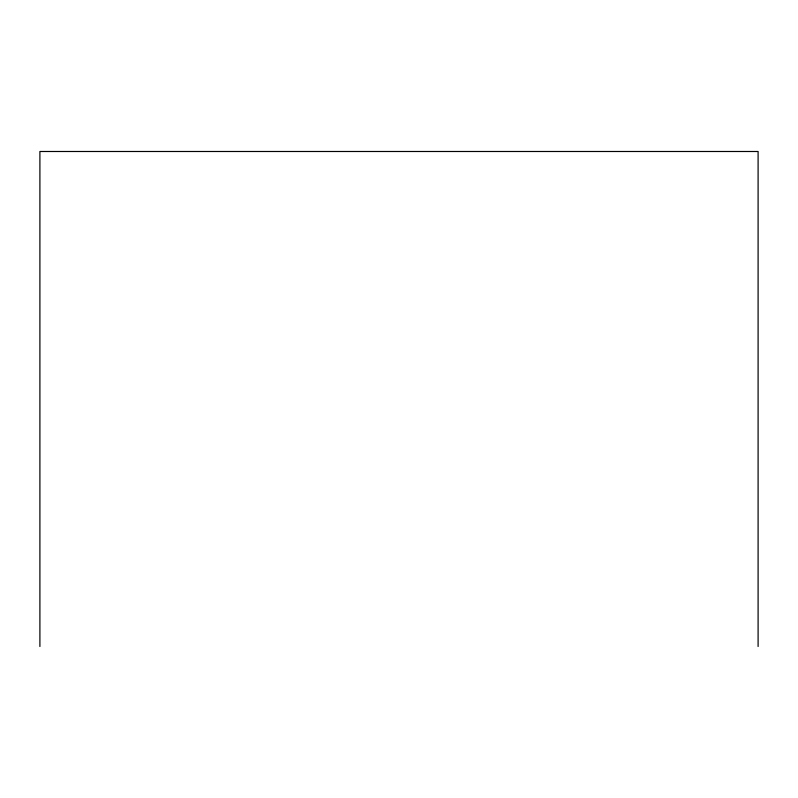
<?xml version="1.0" encoding="UTF-8"?>
<svg xmlns="http://www.w3.org/2000/svg" width="798" height="798" viewBox="0 0 798 798"><rect width="100%" height="100%" fill="white"/><g stroke="black" fill="none" stroke-linecap="round" stroke-linejoin="round"><path stroke-width="1.2" d="M758.1 646.51L758.1 151.49L39.9 151.49L39.9 646.51"/></g></svg>
